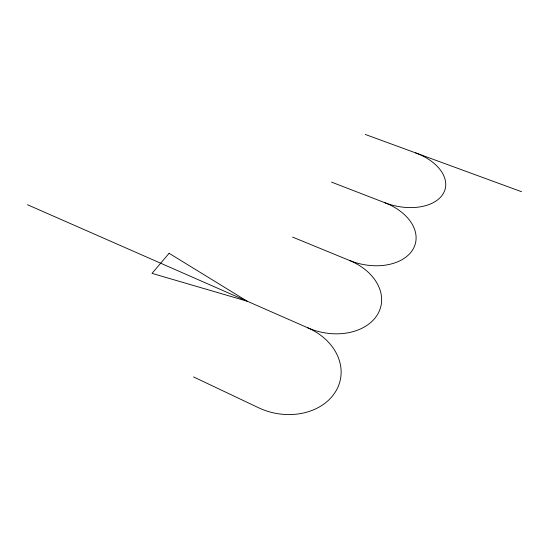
<?xml version="1.0" encoding="UTF-8"?>
<svg xmlns="http://www.w3.org/2000/svg" width="549" height="549" viewBox="0 0 549 549"><rect width="100%" height="100%" fill="white"/><g stroke="black" fill="none" stroke-linecap="round" stroke-linejoin="round"><path stroke-width="0.82" d="M365.25 134.43L521.55 191.711M331.493 182.096L384.897 202.746A45.677 28.39 13.4 0 0 443.05 193.934A45.677 28.39 13.4 0 0 415.607 152.883M292.562 237.079L349.384 260.404A48.985 32.913 13.1 0 0 412.711 249.74A48.985 32.913 13.1 0 0 384.897 202.746M27.45 204.715L307.852 327.842A52.834 38.608 12.5 0 0 377.335 314.81A52.834 38.608 12.5 0 0 349.384 260.404M193.536 376.923L258.62 407.777A57.37 45.883 11 0 0 335.542 391.684A57.37 45.883 11 0 0 307.852 327.842M169.099 253.288L152.011 273.381L247.16 301.195L169.099 253.288"/></g></svg>
